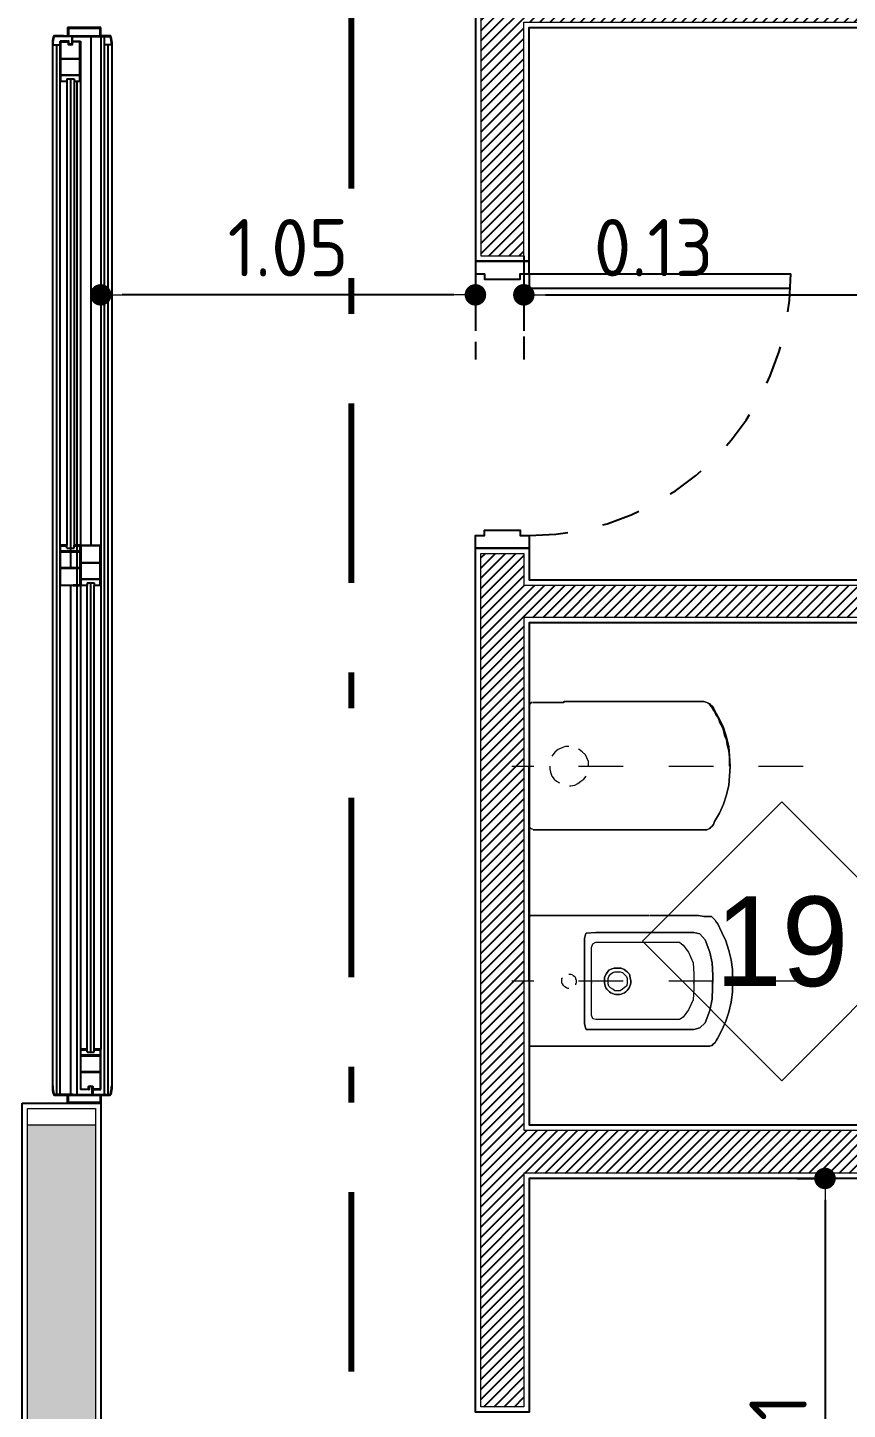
# Model space of a CAD drawing. Extents: x 233 to 569, y -241 to -74.
# Drawn here: x 408.727 to 411.014, y -184.656 to -180.802 of the extents above; entities that cross this region are included whole.
import ezdxf
from ezdxf.enums import TextEntityAlignment as Align

# ---------------------------------------------------------------- set-up
doc = ezdxf.new("R2010")
doc.units = 0
doc.header["$MEASUREMENT"] = 0
for name, pattern in [('ACAD_ISO02W100', [15, 12, -3]), ('DASHDOT', [1, 0.5, -0.25, 0, -0.25]), ('DOT2', [0.125, 0, -0.125])]:
    doc.linetypes.add(name, pattern=pattern)
doc.layers.get('0').update_dxf_attribs({"linetype": 'CONTINUOUS', "lineweight": 50})
doc.layers.get('DEFPOINTS').update_dxf_attribs({"linetype": 'CONTINUOUS'})
for name, color, linetype in [('2D PA ABERTURAS CORTE', 1, 'CONTINUOUS'), ('2D PA ABERTURAS VISTA', 1, 'CONTINUOUS'), ('2D PA ARTEFACTOS SANITARIOS', 8, 'CONTINUOUS'), ('2D PA MUROS', 7, 'CONTINUOUS'), ('2D PB MUROS MAMP. HATCH', 10, 'CONTINUOUS'), ('2D PLATEA ESTRUCTURA COLUMNAS HATCH', 92, 'CONTINUOUS')]:
    doc.layers.add(name, color=color, linetype=linetype)
for name, color, linetype, lineweight in [('2D PA ESTRUCTURA COLUMNAS BORDES', 95, 'CONTINUOUS', 9), ('2D PA ESTRUCTURA COLUMNAS HATCH', 210, 'CONTINUOUS', 9), ('COTAS', 1, 'CONTINUOUS', 9), ('GRAFISMOS', 8, 'CONTINUOUS', 13), ('MARCOS', 4, 'CONTINUOUS', 80), ('TEXTOGREEN', 3, 'CONTINUOUS', 40)]:
    doc.layers.add(name, color=color, linetype=linetype, lineweight=lineweight)
doc.styles.add('ARIAL', font='')
doc.styles.add('SWISSLTCNBT', font='bahnschrift.ttf')
doc.styles.get('ARIAL').set_extended_font_data('DIN')
doc.dimstyles.new('PLANTA', dxfattribs={"dimscale": 0, "dimtxt": 0.16, "dimasz": 0.06, "dimexe": 0.18, "dimexo": 0, "dimgap": 0.05, "dimtad": 1, "dimzin": 0, "dimdsep": 46, "dimtxsty": 'ARIAL', "dimblk1": 'DOT', "dimblk2": 'DOT', "dimsah": 1, "dimcen": 0.09, "dimclrd": 1, "dimclre": 1, "dimclrt": 3, "dimadec": 0, "dimazin": 0, "dimtfac": 1, "dimtofl": 0, "dimtmove": 0, "dimatfit": 3, "dimldrblk": 'DOT', "dimfxl": 0.18, "dimtolj": 1, "dimtzin": 0, "dimarcsym": 0})
pattern_1 = [(45, (-33.139532, 77.621926), (-0.0141421356, 0.0141421356), [])]

# ---------------------------------------------------------------- blocks, each defined once
blk = doc.blocks.new('_DOT')
at = {"color": 0, "linetype": 'ByBlock'}
blk.add_line((-0.5, 0), (-1, 0), dxfattribs=at)
at = {"color": 0, "linetype": 'ByBlock', "const_width": 0.5}
blk.add_lwpolyline([(-0.25, 0, 1), (0.25, 0, 1)], format="xyb", close=True, dxfattribs=at)
blk = doc.blocks.new('*D255')
at = {"layer": 'COTAS', "color": 1, "linetype": 'DOT2', "lineweight": -2, "transparency": 16777216}
for p, q in [((410.111, -181.4387), (410.111, -181.7273)), ((412.8856, -181.4387), (412.8856, -181.7273))]:
    blk.add_line(p, q, dxfattribs=at)
at = {"layer": 'COTAS', "color": 1, "lineweight": -2, "transparency": 16777216}
blk.add_line((410.171, -181.5473), (412.8256, -181.5473), dxfattribs=at)
at = {"layer": 'DEFPOINTS', "color": 0, "transparency": 16777216}
for p in [(410.111, -181.4387), (412.8856, -181.4387), (412.8856, -181.5473)]:
    blk.add_point(p, dxfattribs=at)
at = {"layer": 'COTAS', "color": 1, "lineweight": -2, "transparency": 16777216, "xscale": 0.06, "yscale": 0.06, "zscale": 0.06, "rotation": 180}
blk.add_blockref('_DOT', (410.111, -181.5473), dxfattribs=at)
at = {"layer": 'COTAS', "color": 1, "lineweight": -2, "transparency": 16777216, "xscale": 0.06, "yscale": 0.06, "zscale": 0.06}
blk.add_blockref('_DOT', (412.8856, -181.5473), dxfattribs=at)
at = {"layer": 'COTAS', "color": 3, "transparency": 16777216, "insert": (411.4983, -181.4167), "char_height": 0.16, "attachment_point": 5, "style": 'ARIAL'}
blk.add_mtext('\\A1;2.77', dxfattribs=at)
blk = doc.blocks.new('*D280')
at = {"layer": 'COTAS', "color": 1, "linetype": 'DOT2', "lineweight": -2, "transparency": 16777216}
for p, q in [((408.9306, -181.4537), (408.9306, -181.7274)), ((409.976, -181.4537), (409.976, -181.7274))]:
    blk.add_line(p, q, dxfattribs=at)
at = {"layer": 'COTAS', "color": 1, "lineweight": -2, "transparency": 16777216}
blk.add_line((409.916, -181.5474), (408.9906, -181.5474), dxfattribs=at)
at = {"layer": 'DEFPOINTS', "color": 0, "transparency": 16777216}
for p in [(408.9306, -181.4537), (409.976, -181.4537), (408.9306, -181.5474)]:
    blk.add_point(p, dxfattribs=at)
at = {"layer": 'COTAS', "color": 1, "lineweight": -2, "transparency": 16777216, "xscale": 0.06, "yscale": 0.06, "zscale": 0.06}
for p, rotation in [((408.9306, -181.5474), 180.0000870913352), ((409.976, -181.5474), 8.709133518358668e-05)]:
    blk.add_blockref('_DOT', p, dxfattribs=dict(at, rotation=rotation))
at = {"layer": 'COTAS', "color": 3, "transparency": 16777216, "insert": (409.4533, -181.4159), "char_height": 0.16, "attachment_point": 5, "rotation": 0.0001, "style": 'ARIAL'}
blk.add_mtext('\\A1;1.05', dxfattribs=at)
blk = doc.blocks.new('*D281')
at = {"layer": 'COTAS', "color": 1, "lineweight": -2, "transparency": 16777216}
for p, q in [((409.916, -181.5474), (409.856, -181.5474)), ((410.171, -181.5474), (410.7148, -181.5473))]:
    blk.add_line(p, q, dxfattribs=at)
at = {"layer": 'COTAS', "color": 1, "linetype": 'DOT2', "lineweight": -2, "transparency": 16777216}
for p, q in [((409.976, -181.5474), (409.976, -181.7274)), ((410.111, -181.5474), (410.111, -181.7273))]:
    blk.add_line(p, q, dxfattribs=at)
at = {"layer": 'DEFPOINTS', "color": 0, "transparency": 16777216}
for p in [(409.976, -181.5474), (410.111, -181.5474), (410.111, -181.5474)]:
    blk.add_point(p, dxfattribs=at)
at = {"layer": 'COTAS', "color": 1, "lineweight": -2, "transparency": 16777216, "xscale": 0.06, "yscale": 0.06, "zscale": 0.06}
for p, rotation in [((409.976, -181.5474), 0.0006795896242550725), ((410.111, -181.5474), 180.0006795896242)]:
    blk.add_blockref('_DOT', p, dxfattribs=dict(at, rotation=rotation))
at = {"layer": 'COTAS', "color": 3, "transparency": 16777216, "insert": (410.4729, -181.4158), "char_height": 0.16, "attachment_point": 5, "rotation": 0.0007, "style": 'ARIAL'}
blk.add_mtext('\\A1;0.13', dxfattribs=at)
blk = doc.blocks.new('*D425')
at = {"layer": 'COTAS', "color": 1, "linetype": 'DOT2', "lineweight": -2, "transparency": 16777216}
for p, q in [((410.8726, -184.012), (411.1312, -184.012)), ((410.8726, -185.522), (411.1312, -185.522))]:
    blk.add_line(p, q, dxfattribs=at)
at = {"layer": 'COTAS', "color": 1, "lineweight": -2, "transparency": 16777216}
blk.add_line((410.9512, -184.072), (410.9512, -185.462), dxfattribs=at)
at = {"layer": 'DEFPOINTS', "color": 0, "transparency": 16777216}
for p in [(410.8726, -184.012), (410.8726, -185.522), (410.9512, -185.522)]:
    blk.add_point(p, dxfattribs=at)
at = {"layer": 'COTAS', "color": 1, "lineweight": -2, "transparency": 16777216, "xscale": 0.06, "yscale": 0.06, "zscale": 0.06}
for p, rotation in [((410.9512, -184.012), 89.99986556923757), ((410.9512, -185.522), 269.9998655692376)]:
    blk.add_blockref('_DOT', p, dxfattribs=dict(at, rotation=rotation))
at = {"layer": 'COTAS', "color": 3, "transparency": 16777216, "insert": (410.8204, -184.767), "char_height": 0.16, "attachment_point": 5, "rotation": 89.9999, "style": 'ARIAL'}
blk.add_mtext('\\A1;1.51', dxfattribs=at)

msp = doc.modelspace()

# ---------------------------------------------------------------- hatches: boundary and pattern name
at = {"layer": '2D PA ESTRUCTURA COLUMNAS HATCH'}
h = msp.add_hatch(color=256, dxfattribs=at)
h.dxf.hatch_style = 1
h.paths.add_polyline_path([(408.9157, -183.8621), (408.7267, -183.8621), (408.7267, -185.4374), (408.9157, -185.4374)])
at = {"layer": '2D PB MUROS MAMP. HATCH'}
h = msp.add_hatch(dxfattribs=at)
h.set_pattern_fill('_USER', color=256, scale=0.02, angle=45, pattern_type=0)
h.set_pattern_definition(pattern_1)
h.paths.add_polyline_path([(412.3674, -180.7871), (412.3674, -180.6671), (409.991, -180.6671), (409.991, -181.4387), (410.111, -181.4387), (410.111, -180.7871)])
h = msp.add_hatch(dxfattribs=at)
h.set_pattern_fill('_USER', color=256, scale=0.02, angle=45, pattern_type=0)
h.set_pattern_definition(pattern_1)
h.paths.add_polyline_path([(409.991, -184.6486), (410.111, -184.6486), (410.111, -183.997), (412.3675, -183.997), (412.3675, -183.8771), (410.111, -183.8771), (410.111, -182.4471), (411.0808, -182.4471), (411.0808, -182.3571), (410.111, -182.3571), (410.111, -182.2687), (409.991, -182.2687)])
at = {"layer": '2D PLATEA ESTRUCTURA COLUMNAS HATCH'}
h = msp.add_hatch(dxfattribs=at)
h.set_pattern_fill('NET', color=256, scale=0.002, angle=90)
h.set_pattern_definition([(90, (-33.139532, 77.62192647), (-0.00025, 7e-20), []), (180, (-33.139532, 77.62192647), (-9e-20, -0.00025), [])])
h.paths.add_polyline_path([(408.7267, -185.4374), (408.9157, -185.4374), (408.9157, -183.8621), (408.7267, -183.8621)])

# ---------------------------------------------------------------- linework, layer by layer
msp.add_line((408.9307, -180.802), (408.9307, -180.802))
msp.add_line((408.9307, -180.802), (408.9307, -180.802))
msp.add_line((408.9307, -180.802), (408.9307, -180.802))
at = {"layer": '2D PA ABERTURAS CORTE', "color": 1}
for p, q in [((408.849, -180.8266), (408.8012, -180.8266)), ((408.849, -180.8266), (408.8012, -180.8266)), ((408.8017, -180.8246), (408.8372, -180.8246)), ((408.8265, -180.8246), (408.8017, -180.8246)), ((408.8265, -180.8246), (408.8017, -180.8246)), ((408.8017, -180.8246), (408.8372, -180.8246)), ((408.8383, -180.802), (408.8383, -180.8235)), ((408.9307, -180.802), (408.8383, -180.802)), ((408.9307, -180.802), (408.8383, -180.802)), ((408.8383, -180.802), (408.8383, -180.8235)), ((408.8383, -180.823), (408.8383, -180.8235)), ((408.8383, -180.823), (408.8383, -180.8235)), ((408.8403, -180.8041), (408.8403, -180.8241)), ((408.9287, -180.8041), (408.8403, -180.8041)), ((408.9287, -180.8041), (408.8403, -180.8041)), ((408.8403, -180.8041), (408.8403, -180.8241)), ((408.8408, -180.8246), (408.9281, -180.8246)), ((408.8408, -180.8246), (408.9281, -180.8246)), ((408.85, -180.8276), (408.85, -180.8479)), ((408.85, -180.8276), (408.85, -180.8479)), ((408.8519, -180.8483), (408.8519, -180.8276)), ((408.8519, -180.8483), (408.8519, -180.8276)), ((408.8529, -180.8266), (408.9158, -180.8266)), ((408.8529, -180.8266), (408.957, -180.8266)), ((408.8529, -180.8266), (408.957, -180.8266)), ((408.8529, -180.8266), (408.9158, -180.8266)), ((408.9187, -180.8266), (408.957, -180.8266)), ((408.9187, -180.8266), (408.957, -180.8266)), ((408.9227, -180.8246), (408.9281, -180.8246)), ((408.9227, -180.8246), (408.9281, -180.8246)), ((408.9287, -180.8241), (408.9287, -180.8041)), ((408.9287, -180.8241), (408.9287, -180.8041)), ((408.9307, -180.8235), (408.9307, -180.802)), ((408.9307, -180.8235), (408.9307, -180.802)), ((408.9307, -180.823), (408.9307, -180.8235)), ((408.9307, -180.823), (408.9307, -180.8235)), ((408.9565, -180.8246), (408.9317, -180.8246)), ((408.9317, -180.8246), (408.9565, -180.8246)), ((408.9317, -180.8246), (408.9489, -180.8246)), ((408.9317, -180.8246), (408.9489, -180.8246)), ((408.9317, -180.8246), (408.9565, -180.8246)), ((408.9565, -180.8246), (408.9317, -180.8246)), ((408.84, -180.8404), (408.84, -180.8483)), ((408.84, -180.8404), (408.84, -180.8483)), ((408.841, -180.8399), (408.8405, -180.8399)), ((408.841, -180.8399), (408.8405, -180.8399)), ((408.8408, -180.8493), (408.8459, -180.8502)), ((408.8408, -180.8493), (408.8459, -180.8502)), ((408.8415, -180.8478), (408.8415, -180.8404)), ((408.8415, -180.8478), (408.8415, -180.8404)), ((408.8459, -180.8486), (408.8415, -180.8478)), ((408.8459, -180.8486), (408.8415, -180.8478)), ((408.85, -180.8479), (408.8459, -180.8486)), ((408.85, -180.8479), (408.8459, -180.8486)), ((408.8459, -180.8502), (408.851, -180.8493)), ((408.8459, -180.8502), (408.851, -180.8493)), ((408.8966, -183.7636), (408.8966, -183.7558)), ((408.8966, -183.7636), (408.8966, -183.7558)), ((408.8974, -183.7548), (408.9025, -183.7539)), ((408.8974, -183.7548), (408.9025, -183.7539)), ((408.9025, -183.7555), (408.8981, -183.7562)), ((408.9025, -183.7555), (408.8981, -183.7562)), ((408.8981, -183.7562), (408.8981, -183.7636)), ((408.8981, -183.7562), (408.8981, -183.7636)), ((408.9025, -183.7539), (408.9076, -183.7548)), ((408.9025, -183.7539), (408.9076, -183.7548)), ((408.9066, -183.7562), (408.9025, -183.7555)), ((408.9066, -183.7562), (408.9025, -183.7555)), ((408.9066, -183.7764), (408.9066, -183.7562)), ((408.9066, -183.7764), (408.9066, -183.7562)), ((408.9085, -183.7558), (408.9085, -183.7775)), ((408.9085, -183.7558), (408.9085, -183.7775)), ((408.8529, -183.7775), (408.8012, -183.7775)), ((408.8529, -183.7775), (408.8012, -183.7775)), ((408.8265, -183.7795), (408.8017, -183.7795)), ((408.8017, -183.7795), (408.8372, -183.7795)), ((408.8017, -183.7795), (408.8372, -183.7795)), ((408.8265, -183.7795), (408.8017, -183.7795)), ((408.8383, -183.781), (408.8383, -183.7805)), ((408.8383, -183.802), (408.8383, -183.7805)), ((408.8383, -183.802), (408.8383, -183.7805)), ((408.8383, -183.781), (408.8383, -183.7805)), ((408.8403, -183.8), (408.8403, -183.78)), ((408.8403, -183.8), (408.8403, -183.78)), ((408.9287, -183.8), (408.8403, -183.8)), ((408.9287, -183.8), (408.8403, -183.8)), ((408.8408, -183.7795), (408.9281, -183.7795)), ((408.8408, -183.7795), (408.9281, -183.7795)), ((408.8529, -183.7775), (408.9158, -183.7775)), ((408.8529, -183.7775), (408.9158, -183.7775)), ((408.8529, -183.7775), (408.9158, -183.7775)), ((408.8529, -183.7775), (408.9158, -183.7775)), ((408.8976, -183.7641), (408.8971, -183.7641)), ((408.8976, -183.7641), (408.8971, -183.7641)), ((408.9187, -183.7775), (408.957, -183.7775)), ((408.9187, -183.7775), (408.957, -183.7775)), ((408.9227, -183.7795), (408.9281, -183.7795)), ((408.9227, -183.7795), (408.9281, -183.7795)), ((408.9287, -183.78), (408.9287, -183.8)), ((408.9287, -183.78), (408.9287, -183.8)), ((408.9307, -183.781), (408.9307, -183.7805)), ((408.9307, -183.7805), (408.9307, -183.802)), ((408.9307, -183.7805), (408.9307, -183.802)), ((408.9307, -183.781), (408.9307, -183.7805)), ((408.9565, -183.7795), (408.9317, -183.7795)), ((408.9317, -183.7795), (408.9565, -183.7795)), ((408.9317, -183.7795), (408.9489, -183.7795)), ((408.9317, -183.7795), (408.9489, -183.7795)), ((408.9317, -183.7795), (408.9565, -183.7795)), ((408.9565, -183.7795), (408.9317, -183.7795)), ((408.9307, -183.802), (408.8383, -183.802)), ((408.9307, -183.802), (408.8383, -183.802))]:
    msp.add_line(p, q, dxfattribs=at)
at = {"layer": '2D PA ABERTURAS CORTE', "color": 251}
for p, q in [((408.7968, -180.8502), (408.8173, -180.8502)), ((408.7968, -180.8502), (408.8173, -180.8502)), ((408.9614, -180.8502), (408.9409, -180.8502)), ((408.9614, -180.8502), (408.9409, -180.8502)), ((408.846, -182.1584), (408.846, -182.3099)), ((408.846, -182.1584), (408.846, -182.3099))]:
    msp.add_line(p, q, dxfattribs=at)
at = {"layer": '2D PA ABERTURAS CORTE'}
for p, q in [((408.8173, -180.9526), (408.8173, -180.8399)), ((408.8376, -180.8399), (408.8173, -180.8399)), ((408.8376, -180.8399), (408.8173, -180.8399)), ((408.8173, -180.9526), (408.8173, -180.8399)), ((408.8188, -180.8415), (408.8376, -180.8415)), ((408.8188, -180.8415), (408.8188, -180.8873)), ((408.8188, -180.8415), (408.8188, -180.8873)), ((408.8188, -180.8415), (408.8376, -180.8415)), ((408.8376, -180.8399), (408.8376, -180.8415)), ((408.8376, -180.8399), (408.8376, -180.8415)), ((408.8537, -180.8399), (408.8537, -180.8415)), ((408.8537, -180.8399), (408.8741, -180.8399)), ((408.8537, -180.8399), (408.8741, -180.8399)), ((408.8537, -180.8399), (408.8537, -180.8415)), ((408.8726, -180.8415), (408.8537, -180.8415)), ((408.8726, -180.8415), (408.8537, -180.8415)), ((408.8726, -180.8873), (408.8726, -180.8415)), ((408.8726, -180.8873), (408.8726, -180.8415)), ((408.8741, -180.8399), (408.8741, -180.9526)), ((408.8741, -180.8399), (408.8741, -180.9526)), ((408.8188, -180.8909), (408.8188, -180.9331)), ((408.8188, -180.8909), (408.8188, -180.9331)), ((408.8198, -180.8884), (408.8715, -180.8884)), ((408.8198, -180.8884), (408.8715, -180.8884)), ((408.8715, -180.8899), (408.8198, -180.8899)), ((408.8715, -180.8899), (408.8198, -180.8899)), ((408.8726, -180.9331), (408.8726, -180.8909)), ((408.8726, -180.9331), (408.8726, -180.8909)), ((408.8188, -180.9367), (408.8188, -180.95)), ((408.8188, -180.9367), (408.8188, -180.95)), ((408.8198, -180.9341), (408.8715, -180.9341)), ((408.8198, -180.9341), (408.8715, -180.9341)), ((408.8715, -180.9357), (408.8198, -180.9357)), ((408.8715, -180.9357), (408.8198, -180.9357)), ((408.8358, -180.9447), (408.8358, -180.9526)), ((408.8358, -180.9447), (408.8561, -180.9447)), ((408.8358, -180.9447), (408.8561, -180.9447)), ((408.8358, -180.9447), (408.8358, -180.9526)), ((408.846, -180.9447), (408.846, -182.2536)), ((408.846, -180.9447), (408.846, -182.2536)), ((408.8561, -180.9447), (408.8561, -180.9526)), ((408.8561, -180.9447), (408.8561, -180.9526)), ((408.8726, -180.95), (408.8726, -180.9367)), ((408.8726, -180.95), (408.8726, -180.9367)), ((408.8358, -180.9526), (408.8173, -180.9526)), ((408.8358, -180.9526), (408.8173, -180.9526)), ((408.8198, -180.951), (408.8358, -180.951)), ((408.8198, -180.951), (408.8358, -180.951)), ((408.8358, -180.9526), (408.8358, -182.2457)), ((408.8358, -180.9526), (408.8358, -182.2457)), ((408.8561, -180.951), (408.8715, -180.951)), ((408.8561, -180.951), (408.8715, -180.951)), ((408.8741, -180.9526), (408.8561, -180.9526)), ((408.8561, -180.9526), (408.8561, -182.2457)), ((408.8561, -180.9526), (408.8561, -182.2457)), ((408.8741, -180.9526), (408.8561, -180.9526)), ((410.126, -181.4887), (410.856, -181.4887)), ((410.126, -181.5287), (410.8549, -181.5287)), ((408.8358, -182.2457), (408.8173, -182.2457)), ((408.8173, -182.2457), (408.8173, -182.3584)), ((408.8173, -182.2457), (408.8173, -182.3584)), ((408.8358, -182.2457), (408.8173, -182.2457)), ((408.8188, -182.2616), (408.8188, -182.2483)), ((408.8188, -182.2616), (408.8188, -182.2483)), ((408.8198, -182.2472), (408.8358, -182.2472)), ((408.8198, -182.2472), (408.8358, -182.2472)), ((408.8358, -182.2536), (408.8358, -182.2457)), ((408.8358, -182.2536), (408.8358, -182.2457)), ((408.8358, -182.2536), (408.8561, -182.2536)), ((408.8358, -182.2536), (408.8561, -182.2536)), ((408.8741, -182.2457), (408.8561, -182.2457)), ((408.8561, -182.2536), (408.8561, -182.2457)), ((408.8561, -182.2536), (408.8561, -182.2457)), ((408.8741, -182.2457), (408.8561, -182.2457)), ((408.8561, -182.2472), (408.8715, -182.2472)), ((408.8561, -182.2472), (408.8715, -182.2472)), ((408.8726, -182.2483), (408.8726, -182.2616)), ((408.8726, -182.2483), (408.8726, -182.2616)), ((408.8739, -182.2457), (408.9307, -182.2457)), ((408.8739, -182.3584), (408.8739, -182.2457)), ((408.8739, -182.3584), (408.8739, -182.2457)), ((408.8739, -182.2457), (408.9307, -182.2457)), ((408.8741, -182.3584), (408.8741, -182.2457)), ((408.8741, -182.3584), (408.8741, -182.2457)), ((408.8754, -182.2472), (408.8754, -182.2931)), ((408.9292, -182.2472), (408.8754, -182.2472)), ((408.9292, -182.2472), (408.8754, -182.2472)), ((408.8754, -182.2472), (408.8754, -182.2931)), ((408.8924, -182.2472), (408.8924, -182.2457)), ((408.8924, -182.2472), (408.8924, -182.2457)), ((408.9026, -182.2472), (408.9026, -182.2457)), ((408.9026, -182.2472), (408.9026, -182.2457)), ((408.9127, -182.2472), (408.9127, -182.2457)), ((408.9127, -182.2472), (408.9127, -182.2457)), ((408.9292, -182.2931), (408.9292, -182.2472)), ((408.9292, -182.2931), (408.9292, -182.2472)), ((408.9307, -182.2457), (408.9307, -182.3584)), ((408.9307, -182.2457), (408.9307, -182.3584)), ((409.9761, -182.2537), (410.126, -182.2537)), ((408.8188, -182.3074), (408.8188, -182.2652)), ((408.8188, -182.3074), (408.8188, -182.2652)), ((408.8715, -182.2626), (408.8198, -182.2626)), ((408.8715, -182.2626), (408.8198, -182.2626)), ((408.8198, -182.2641), (408.8715, -182.2641)), ((408.8198, -182.2641), (408.8715, -182.2641)), ((408.8726, -182.2652), (408.8726, -182.3074)), ((408.8726, -182.2652), (408.8726, -182.3074)), ((408.8754, -182.2967), (408.8754, -182.3389)), ((408.8754, -182.2967), (408.8754, -182.3389)), ((408.8764, -182.2942), (408.9281, -182.2942)), ((408.8764, -182.2942), (408.9281, -182.2942)), ((408.9281, -182.2957), (408.8764, -182.2957)), ((408.9281, -182.2957), (408.8764, -182.2957)), ((408.9292, -182.3389), (408.9292, -182.2967)), ((408.9292, -182.3389), (408.9292, -182.2967)), ((408.8188, -182.3568), (408.8188, -182.3109)), ((408.8188, -182.3568), (408.8188, -182.3109)), ((408.8715, -182.3084), (408.8198, -182.3084)), ((408.8715, -182.3084), (408.8198, -182.3084)), ((408.8198, -182.3099), (408.8715, -182.3099)), ((408.8198, -182.3099), (408.8715, -182.3099)), ((408.8726, -182.3109), (408.8726, -182.3568)), ((408.8726, -182.3109), (408.8726, -182.3568)), ((408.8537, -182.3584), (408.8173, -182.3584)), ((408.8537, -182.3584), (408.8173, -182.3584)), ((408.8188, -182.3568), (408.8537, -182.3568)), ((408.8188, -182.3568), (408.8537, -182.3568)), ((408.8726, -182.3568), (408.8537, -182.3568)), ((408.8726, -182.3568), (408.8537, -182.3568)), ((408.8537, -182.3584), (408.8741, -182.3584)), ((408.8537, -182.3584), (408.8741, -182.3584)), ((408.8924, -182.3584), (408.8739, -182.3584)), ((408.8924, -182.3584), (408.8739, -182.3584)), ((408.8754, -182.3425), (408.8754, -182.3558)), ((408.8754, -182.3425), (408.8754, -182.3558)), ((408.8764, -182.3399), (408.9281, -182.3399)), ((408.8764, -182.3399), (408.9281, -182.3399)), ((408.9281, -182.3415), (408.8764, -182.3415)), ((408.9281, -182.3415), (408.8764, -182.3415)), ((408.8764, -182.3568), (408.8924, -182.3568)), ((408.8764, -182.3568), (408.8924, -182.3568)), ((408.8924, -182.3505), (408.9127, -182.3505)), ((408.8924, -182.3505), (408.8924, -182.3584)), ((408.8924, -182.3505), (408.8924, -182.3584)), ((408.8924, -182.3505), (408.9127, -182.3505)), ((408.8924, -183.6515), (408.8924, -182.3584)), ((408.8924, -183.6515), (408.8924, -182.3584)), ((408.9026, -183.6594), (408.9026, -182.3505)), ((408.9026, -183.6594), (408.9026, -182.3505)), ((408.9127, -182.3505), (408.9127, -182.3584)), ((408.9127, -182.3505), (408.9127, -182.3584)), ((408.9127, -182.3568), (408.9281, -182.3568)), ((408.9127, -182.3568), (408.9281, -182.3568)), ((408.9307, -182.3584), (408.9127, -182.3584)), ((408.9127, -183.6515), (408.9127, -182.3584)), ((408.9127, -183.6515), (408.9127, -182.3584)), ((408.9307, -182.3584), (408.9127, -182.3584)), ((408.9292, -182.3558), (408.9292, -182.3425)), ((408.9292, -182.3558), (408.9292, -182.3425)), ((408.8739, -183.6515), (408.8739, -183.7641)), ((408.8924, -183.6515), (408.8739, -183.6515)), ((408.8924, -183.6515), (408.8739, -183.6515)), ((408.8739, -183.6515), (408.8739, -183.7641)), ((408.8754, -183.6674), (408.8754, -183.6541)), ((408.8754, -183.6674), (408.8754, -183.6541)), ((408.8754, -183.7131), (408.8754, -183.6709)), ((408.8754, -183.7131), (408.8754, -183.6709)), ((408.8764, -183.653), (408.8924, -183.653)), ((408.8764, -183.653), (408.8924, -183.653)), ((408.9281, -183.6684), (408.8764, -183.6684)), ((408.9281, -183.6684), (408.8764, -183.6684)), ((408.8764, -183.6699), (408.9281, -183.6699)), ((408.8764, -183.6699), (408.9281, -183.6699)), ((408.8924, -183.6594), (408.8924, -183.6515)), ((408.8924, -183.6594), (408.8924, -183.6515)), ((408.8924, -183.6594), (408.9127, -183.6594)), ((408.8924, -183.6594), (408.9127, -183.6594)), ((408.9127, -183.6594), (408.9127, -183.6515)), ((408.9307, -183.6515), (408.9127, -183.6515)), ((408.9307, -183.6515), (408.9127, -183.6515)), ((408.9127, -183.6594), (408.9127, -183.6515)), ((408.9127, -183.653), (408.9281, -183.653)), ((408.9127, -183.653), (408.9281, -183.653)), ((408.9292, -183.6541), (408.9292, -183.6674)), ((408.9292, -183.6541), (408.9292, -183.6674)), ((408.9292, -183.6709), (408.9292, -183.7131)), ((408.9292, -183.6709), (408.9292, -183.7131)), ((408.9307, -183.7641), (408.9307, -183.6515)), ((408.9307, -183.7641), (408.9307, -183.6515)), ((408.8754, -183.7626), (408.8754, -183.7167)), ((408.8754, -183.7626), (408.8754, -183.7167)), ((408.9281, -183.7142), (408.8764, -183.7142)), ((408.9281, -183.7142), (408.8764, -183.7142)), ((408.8764, -183.7157), (408.9281, -183.7157)), ((408.8764, -183.7157), (408.9281, -183.7157)), ((408.9292, -183.7167), (408.9292, -183.7626)), ((408.9292, -183.7167), (408.9292, -183.7626)), ((408.8754, -183.7626), (408.8942, -183.7626)), ((408.8754, -183.7626), (408.8942, -183.7626)), ((408.8942, -183.7641), (408.8942, -183.7626)), ((408.8942, -183.7641), (408.8942, -183.7626)), ((408.9103, -183.7641), (408.9103, -183.7626)), ((408.9292, -183.7626), (408.9103, -183.7626)), ((408.9292, -183.7626), (408.9103, -183.7626)), ((408.9103, -183.7641), (408.9103, -183.7626)), ((408.8942, -183.7641), (408.8739, -183.7641)), ((408.8942, -183.7641), (408.8739, -183.7641)), ((408.9103, -183.7641), (408.9307, -183.7641)), ((408.9103, -183.7641), (408.9307, -183.7641))]:
    msp.add_line(p, q, dxfattribs=at)
for points in [[(410.126, -181.4537), (409.976, -181.4537), (409.976, -181.4887), (410.001, -181.4887), (410.001, -181.5037), (410.101, -181.5037), (410.101, -181.4887), (410.126, -181.4887)], [(410.126, -182.2537), (409.976, -182.2537), (409.976, -182.2187), (410.001, -182.2187), (410.001, -182.2037), (410.101, -182.2037), (410.101, -182.2187), (410.126, -182.2187)]]:
    msp.add_lwpolyline(points, close=True, dxfattribs=at)
msp.add_lwpolyline([(410.126, -181.4887), (410.126, -181.5287)], dxfattribs=at)
msp.add_lwpolyline([(410.126, -181.4887), (410.126, -181.5287)], dxfattribs=at)
at = {"layer": '2D PA ABERTURAS CORTE', "color": 1}
for centre, radius, start, end in [((408.8726, -180.8481), 0.0768, 163.8724, 180.7743), ((408.8726, -180.8481), 0.0768, 163.8724, 180.7743), ((408.8726, -180.8481), 0.0753, 163.9866, 180.1015), ((408.8726, -180.8481), 0.0753, 163.9866, 180.1015), ((408.8017, -180.8276), 0.00307, 90, 163.8724), ((408.8017, -180.8276), 0.00307, 90, 163.8724), ((408.8012, -180.8276), 0.00102, 90, 163.9866), ((408.8012, -180.8276), 0.00102, 90, 163.9866), ((408.8372, -180.8235), 0.00102, 270, 0), ((408.8372, -180.8235), 0.00102, 270, 0), ((408.8408, -180.8241), 0.000512, 180, 270), ((408.8408, -180.8241), 0.000512, 180, 270), ((408.849, -180.8276), 0.00102, 0, 90), ((408.849, -180.8276), 0.00102, 0, 90), ((408.8529, -180.8276), 0.00102, 90, 180), ((408.8529, -180.8276), 0.00102, 90, 180), ((408.9281, -180.8241), 0.000512, 270, 0), ((408.9281, -180.8241), 0.000512, 270, 0), ((408.9317, -180.8235), 0.00102, 180, 270), ((408.9317, -180.8235), 0.00102, 180, 270), ((408.9565, -180.8276), 0.00307, 16.1276, 90), ((408.9565, -180.8276), 0.00307, 16.1276, 90), ((408.957, -180.8276), 0.00102, 16.0134, 90), ((408.957, -180.8276), 0.00102, 16.0134, 90), ((408.8856, -180.8481), 0.0753, 359.8985, 16.0134), ((408.8856, -180.8481), 0.0753, 359.8985, 16.0134), ((408.8856, -180.8481), 0.0768, 359.2257, 16.1276), ((408.8856, -180.8481), 0.0768, 359.2257, 16.1276), ((408.7968, -180.8491), 0.00102, 180.7743, 60.4385), ((408.7968, -180.8491), 0.00102, 180.7743, 60.4385), ((408.8405, -180.8404), 0.000512, 90, 180), ((408.8405, -180.8404), 0.000512, 90, 180), ((408.841, -180.8483), 0.00102, 180, 260), ((408.841, -180.8483), 0.00102, 180, 260), ((408.841, -180.8404), 0.000512, 0, 90), ((408.841, -180.8404), 0.000512, 0, 90), ((408.8509, -180.8483), 0.00102, 280, 0), ((408.8509, -180.8483), 0.00102, 280, 0), ((408.9614, -180.8491), 0.00102, 119.5615, 359.2257), ((408.9614, -180.8491), 0.00102, 119.5615, 359.2257), ((408.7968, -183.7549), 0.00102, 299.5615, 179.2257), ((408.7968, -183.7549), 0.00102, 299.5615, 179.2257), ((408.8726, -183.756), 0.0768, 179.2257, 196.1276), ((408.8726, -183.756), 0.0768, 179.2257, 196.1276), ((408.8726, -183.756), 0.0753, 179.8985, 196.0134), ((408.8726, -183.756), 0.0753, 179.8985, 196.0134), ((408.8976, -183.7558), 0.00102, 100, 180), ((408.8976, -183.7558), 0.00102, 100, 180), ((408.9075, -183.7558), 0.00102, 0, 80), ((408.9075, -183.7558), 0.00102, 0, 80), ((408.8856, -183.756), 0.0753, 343.9866, 0.1015), ((408.8856, -183.756), 0.0753, 343.9866, 0.1015), ((408.8856, -183.756), 0.0768, 343.8724, 0.7743), ((408.8856, -183.756), 0.0768, 343.8724, 0.7743), ((408.9614, -183.7549), 0.00102, 0.7743, 240.4385), ((408.9614, -183.7549), 0.00102, 0.7743, 240.4385), ((408.8017, -183.7764), 0.00307, 196.1276, 270), ((408.8017, -183.7764), 0.00307, 196.1276, 270), ((408.8012, -183.7764), 0.00102, 196.0134, 270), ((408.8012, -183.7764), 0.00102, 196.0134, 270), ((408.8372, -183.7805), 0.00102, 0, 90), ((408.8372, -183.7805), 0.00102, 0, 90), ((408.8408, -183.78), 0.000512, 90, 180), ((408.8408, -183.78), 0.000512, 90, 180), ((408.8971, -183.7636), 0.000512, 180, 270), ((408.8971, -183.7636), 0.000512, 180, 270), ((408.8976, -183.7636), 0.000512, 270, 0), ((408.8976, -183.7636), 0.000512, 270, 0), ((408.9158, -183.7764), 0.00102, 270, 0), ((408.9158, -183.7764), 0.00102, 270, 0), ((408.9281, -183.78), 0.000512, 0, 90), ((408.9281, -183.78), 0.000512, 0, 90), ((408.9317, -183.7805), 0.00102, 90, 180), ((408.9317, -183.7805), 0.00102, 90, 180), ((408.9565, -183.7764), 0.00307, 270, 343.8724), ((408.9565, -183.7764), 0.00307, 270, 343.8724), ((408.957, -183.7764), 0.00102, 270, 343.9866), ((408.957, -183.7764), 0.00102, 270, 343.9866)]:
    msp.add_arc(centre, radius, start, end, dxfattribs=at)
at = {"layer": '2D PA ABERTURAS CORTE'}
for centre, start, end in [((408.8198, -180.8873), 180, 270), ((408.8198, -180.8873), 180, 270), ((408.8198, -180.8909), 90, 180), ((408.8198, -180.8909), 90, 180), ((408.8715, -180.8873), 270, 0), ((408.8715, -180.8873), 270, 0), ((408.8715, -180.8909), 0, 90), ((408.8715, -180.8909), 0, 90), ((408.8198, -180.9331), 180, 270), ((408.8198, -180.9331), 180, 270), ((408.8198, -180.9367), 90, 180), ((408.8198, -180.9367), 90, 180), ((408.8715, -180.9331), 270, 0), ((408.8715, -180.9331), 270, 0), ((408.8715, -180.9367), 0, 90), ((408.8715, -180.9367), 0, 90), ((408.8198, -180.95), 180, 270), ((408.8198, -180.95), 180, 270), ((408.8715, -180.95), 270, 0), ((408.8715, -180.95), 270, 0), ((408.8198, -182.2483), 90, 180), ((408.8198, -182.2483), 90, 180), ((408.8715, -182.2483), 0, 90), ((408.8715, -182.2483), 0, 90), ((408.8198, -182.2616), 180, 270), ((408.8198, -182.2616), 180, 270), ((408.8198, -182.2652), 90, 180), ((408.8198, -182.2652), 90, 180), ((408.8715, -182.2616), 270, 0), ((408.8715, -182.2616), 270, 0), ((408.8715, -182.2652), 0, 90), ((408.8715, -182.2652), 0, 90), ((408.8764, -182.2931), 180, 270), ((408.8764, -182.2931), 180, 270), ((408.8764, -182.2967), 90, 180), ((408.8764, -182.2967), 90, 180), ((408.9281, -182.2931), 270, 0), ((408.9281, -182.2931), 270, 0), ((408.9281, -182.2967), 0, 90), ((408.9281, -182.2967), 0, 90), ((408.8198, -182.3074), 180, 270), ((408.8198, -182.3074), 180, 270), ((408.8198, -182.3109), 90, 180), ((408.8198, -182.3109), 90, 180), ((408.8715, -182.3074), 270, 0), ((408.8715, -182.3074), 270, 0), ((408.8715, -182.3109), 0, 90), ((408.8715, -182.3109), 0, 90), ((408.8764, -182.3389), 180, 270), ((408.8764, -182.3389), 180, 270), ((408.8764, -182.3425), 90, 180), ((408.8764, -182.3425), 90, 180), ((408.8764, -182.3558), 180, 270), ((408.8764, -182.3558), 180, 270), ((408.9281, -182.3389), 270, 0), ((408.9281, -182.3389), 270, 0), ((408.9281, -182.3425), 0, 90), ((408.9281, -182.3425), 0, 90), ((408.9281, -182.3558), 270, 0), ((408.9281, -182.3558), 270, 0), ((408.8764, -183.6541), 90, 180), ((408.8764, -183.6541), 90, 180), ((408.8764, -183.6674), 180, 270), ((408.8764, -183.6674), 180, 270), ((408.8764, -183.6709), 90, 180), ((408.8764, -183.6709), 90, 180), ((408.9281, -183.6541), 0, 90), ((408.9281, -183.6541), 0, 90), ((408.9281, -183.6674), 270, 0), ((408.9281, -183.6674), 270, 0), ((408.9281, -183.6709), 0, 90), ((408.9281, -183.6709), 0, 90), ((408.8764, -183.7131), 180, 270), ((408.8764, -183.7131), 180, 270), ((408.8764, -183.7167), 90, 180), ((408.8764, -183.7167), 90, 180), ((408.9281, -183.7131), 270, 0), ((408.9281, -183.7131), 270, 0), ((408.9281, -183.7167), 0, 90), ((408.9281, -183.7167), 0, 90)]:
    msp.add_arc(centre, 0.00102, start, end, dxfattribs=at)
at = {"layer": '2D PA ABERTURAS CORTE', "linetype": 'ACAD_ISO02W100', "ltscale": 0.009}
msp.add_arc((410.126, -181.4887), 0.73, 270, 0, dxfattribs=at)
at = {"layer": '2D PA ABERTURAS VISTA', "color": 251}
for p, q in [((408.9026, -180.8266), (408.9026, -182.2457)), ((408.9026, -180.8266), (408.9026, -182.2457)), ((408.9307, -180.8266), (408.9307, -183.6515)), ((408.9307, -180.8266), (408.9307, -183.6515)), ((408.9405, -180.8266), (408.9405, -183.7775)), ((408.9405, -180.8266), (408.9405, -183.7775)), ((408.7964, -180.8501), (408.7964, -183.754)), ((408.7964, -180.8501), (408.7964, -183.754)), ((408.807, -180.8502), (408.807, -183.7775)), ((408.807, -180.8502), (408.807, -183.7775)), ((408.817, -180.8502), (408.817, -182.302)), ((408.817, -180.8502), (408.817, -182.302)), ((408.9508, -180.8502), (408.9508, -183.7775)), ((408.9508, -180.8502), (408.9508, -183.7775)), ((408.9619, -180.8501), (408.9619, -183.754)), ((408.9619, -180.8501), (408.9619, -183.754)), ((408.8639, -180.9526), (408.8639, -182.3568)), ((408.8639, -180.9526), (408.8639, -182.3568)), ((408.8739, -180.9526), (408.8739, -183.6515)), ((408.8739, -180.9526), (408.8739, -183.6515)), ((408.817, -182.302), (408.817, -183.7775)), ((408.846, -182.3584), (408.846, -183.7775)), ((408.8639, -182.3584), (408.8639, -183.7775))]:
    msp.add_line(p, q, dxfattribs=at)
at = {"layer": '2D PA ARTEFACTOS SANITARIOS'}
msp.add_line((410.126, -183.4621), (410.126, -182.862), dxfattribs=at)
at = {"layer": '2D PA ARTEFACTOS SANITARIOS', "lineweight": 20}
for points in [[(410.1366, -182.6842), (410.1917, -182.6842), (410.2213, -182.6842), (410.2234, -182.6821), (410.2255, -182.6821), (410.2996, -182.6821), (410.2255, -182.6821), (410.2234, -182.6821), (410.2213, -182.6842), (410.1917, -182.6842)], [(410.2996, -183.0398), (410.2255, -183.0398), (410.2234, -183.0398), (410.2213, -183.0398), (410.1917, -183.0398), (410.1366, -183.0398), (410.1917, -183.0398), (410.2213, -183.0398), (410.2234, -183.0398), (410.2255, -183.0398), (410.2996, -183.0398), (410.6129, -183.0398), (410.6214, -183.0398), (410.6256, -183.0377), (410.6298, -183.0356), (410.6319, -183.0335), (410.6362, -183.0292), (410.6404, -183.025), (410.6425, -183.0165), (410.6573, -182.9933), (410.6679, -182.9679), (410.6764, -182.9424), (410.6827, -182.9149), (410.6849, -182.8895), (410.687, -182.862), (410.6849, -182.8345), (410.6827, -182.807), (410.6764, -182.7816), (410.6679, -182.7541), (410.6573, -182.7308), (410.6425, -182.7054), (410.6404, -182.699), (410.6362, -182.6948), (410.6319, -182.6906), (410.6298, -182.6884), (410.6256, -182.6863), (410.6214, -182.6842), (410.6129, -182.6821), (410.2954, -182.6821), (410.6129, -182.6821), (410.6214, -182.6842), (410.6256, -182.6863), (410.6298, -182.6884), (410.6319, -182.6906), (410.6362, -182.6948), (410.6404, -182.699), (410.6425, -182.7054), (410.6573, -182.7308), (410.6679, -182.7541), (410.6764, -182.7816), (410.6827, -182.807), (410.6849, -182.8345), (410.687, -182.862), (410.6849, -182.8895), (410.6827, -182.9149), (410.6764, -182.9424), (410.6679, -182.9679), (410.6573, -182.9933), (410.6425, -183.0165), (410.6404, -183.025), (410.6362, -183.0292), (410.6319, -183.0335), (410.6298, -183.0356), (410.6256, -183.0377), (410.6214, -183.0398), (410.6129, -183.0398)], [(410.126, -183.0292), (410.126, -182.6948)], [(410.6849, -182.862), (410.6849, -182.8366), (410.6827, -182.8197), (410.6785, -182.8027), (410.6764, -182.7879), (410.6722, -182.7795), (410.67, -182.771), (410.6679, -182.7625), (410.6658, -182.7562), (410.6616, -182.7477), (410.6573, -182.7392), (410.6552, -182.7308), (410.651, -182.7244), (410.6468, -182.7181), (410.6425, -182.7096), (410.6383, -182.7033), (410.6341, -182.6969), (410.6277, -182.6884), (410.6256, -182.6863), (410.6277, -182.6884), (410.6341, -182.6969), (410.6383, -182.7033), (410.6425, -182.7096), (410.6468, -182.7181), (410.651, -182.7244), (410.6552, -182.7308), (410.6573, -182.7392), (410.6616, -182.7477), (410.6658, -182.7562), (410.6679, -182.7625), (410.67, -182.771), (410.6722, -182.7795), (410.6764, -182.7879), (410.6785, -182.8027), (410.6827, -182.8197), (410.6849, -182.8366)], [(410.1938, -183.279), (410.1303, -183.279), (410.1282, -183.279), (410.1282, -183.2811), (410.126, -183.2811), (410.126, -183.2832), (410.126, -183.641), (410.1282, -183.6431), (410.1303, -183.6431), (410.1938, -183.6431), (410.4605, -183.6431), (410.5981, -183.6431), (410.6129, -183.6431), (410.6256, -183.6431), (410.6298, -183.6431), (410.6341, -183.641), (410.6362, -183.641), (410.6383, -183.6388), (410.6446, -183.6325), (410.6489, -183.6261), (410.651, -183.6219), (410.6637, -183.5986), (410.6743, -183.5732), (410.6827, -183.5478), (410.6891, -183.5203), (410.6933, -183.4928), (410.6933, -183.4674), (410.6933, -183.4653), (410.6933, -183.4293), (410.6891, -183.4018), (410.6827, -183.3764), (410.6743, -183.3489), (410.6637, -183.3256), (410.651, -183.3002), (410.6489, -183.2981), (410.6446, -183.2917), (410.6383, -183.2854), (410.6362, -183.2832), (410.6341, -183.2811), (410.6298, -183.2811), (410.6256, -183.2811), (410.6129, -183.2811), (410.5981, -183.279), (410.4626, -183.279), (410.5981, -183.279), (410.6129, -183.2811), (410.6256, -183.2811), (410.6298, -183.2811), (410.6341, -183.2811), (410.6362, -183.2832), (410.6383, -183.2854), (410.6446, -183.2917), (410.6489, -183.2981), (410.651, -183.3002), (410.6637, -183.3256), (410.6743, -183.3489), (410.6827, -183.3764), (410.6891, -183.4018), (410.6933, -183.4293), (410.6933, -183.4653), (410.6933, -183.4674), (410.6933, -183.4928), (410.6891, -183.5203), (410.6827, -183.5478), (410.6743, -183.5732), (410.6637, -183.5986), (410.651, -183.6219), (410.6489, -183.6261), (410.6446, -183.6325), (410.6383, -183.6388), (410.6362, -183.641), (410.6341, -183.641), (410.6298, -183.6431), (410.6256, -183.6431), (410.6129, -183.6431), (410.5981, -183.6431), (410.4605, -183.6431), (410.1938, -183.6431), (410.1303, -183.6431), (410.1282, -183.6431), (410.126, -183.641), (410.126, -183.2832), (410.126, -183.2811), (410.1282, -183.2811), (410.1282, -183.279), (410.1303, -183.279), (410.1938, -183.279), (410.4605, -183.279)], [(410.6383, -183.4462), (410.6362, -183.4102), (410.6298, -183.3806), (410.6171, -183.3467), (410.6023, -183.3298), (410.5854, -183.3256), (410.4584, -183.3256), (410.5854, -183.3256), (410.6023, -183.3298), (410.6171, -183.3467), (410.6298, -183.3806), (410.6362, -183.4102), (410.6383, -183.4462), (410.6362, -183.5118), (410.6298, -183.5436), (410.6171, -183.5775), (410.6023, -183.5923), (410.5854, -183.5965), (410.4605, -183.5965), (410.3123, -183.5965), (410.2848, -183.5965), (410.2827, -183.5923), (410.2806, -183.5796), (410.2806, -183.4462), (410.2806, -183.3425), (410.2827, -183.3319), (410.2848, -183.3277), (410.3123, -183.3256), (410.4605, -183.3256), (410.3123, -183.3256), (410.2848, -183.3277), (410.2827, -183.3319), (410.2806, -183.3425), (410.2806, -183.4462), (410.2806, -183.5796), (410.2827, -183.5923), (410.2848, -183.5965), (410.3123, -183.5965), (410.4605, -183.5965), (410.5854, -183.5965), (410.6023, -183.5923), (410.6171, -183.5775), (410.6298, -183.5436), (410.6362, -183.5118)], [(410.5854, -183.4462), (410.5854, -183.4822), (410.5832, -183.514), (410.5705, -183.5415), (410.5557, -183.5626), (410.5451, -183.569), (410.4605, -183.569), (410.3123, -183.569), (410.3038, -183.5669), (410.2996, -183.5563), (410.2996, -183.4462), (410.2996, -183.3679), (410.3038, -183.3573), (410.3123, -183.3531), (410.4605, -183.3531), (410.5451, -183.3531), (410.5557, -183.3616), (410.5705, -183.3806), (410.5832, -183.4102), (410.5854, -183.442)], [(410.5854, -183.4462), (410.5854, -183.4822), (410.5832, -183.514), (410.5705, -183.5415), (410.5557, -183.5626), (410.5451, -183.569), (410.4605, -183.569), (410.3123, -183.569), (410.3038, -183.5669), (410.2996, -183.5563), (410.2996, -183.4462), (410.2996, -183.3679), (410.3038, -183.3573), (410.3123, -183.3531), (410.4605, -183.3531), (410.5451, -183.3531), (410.5557, -183.3616), (410.5705, -183.3806), (410.5832, -183.4102), (410.5854, -183.442)], [(410.4097, -183.461), (410.4076, -183.4526), (410.4054, -183.442), (410.3991, -183.4356), (410.3906, -183.4293), (410.3822, -183.4251), (410.3716, -183.4251), (410.3631, -183.4251), (410.3568, -183.4272), (410.3483, -183.4314), (410.3419, -183.4399), (410.3356, -183.4505), (410.3356, -183.461), (410.3356, -183.4505), (410.3419, -183.4399), (410.3483, -183.4314), (410.3568, -183.4272), (410.3631, -183.4251), (410.3716, -183.4251), (410.3822, -183.4251), (410.3906, -183.4293), (410.3991, -183.4356), (410.4054, -183.442), (410.4076, -183.4526)], [(410.3991, -183.461), (410.3991, -183.4695), (410.397, -183.4759), (410.3906, -183.4801), (410.3864, -183.4843), (410.38, -183.4886), (410.3716, -183.4886), (410.3652, -183.4886), (410.3589, -183.4843), (410.3525, -183.4801), (410.3483, -183.4759), (410.3462, -183.4695), (410.3462, -183.461), (410.3462, -183.4547), (410.3483, -183.4483), (410.3525, -183.442), (410.3589, -183.4378), (410.3652, -183.4356), (410.3716, -183.4356), (410.38, -183.4356), (410.3864, -183.4378), (410.3906, -183.442), (410.397, -183.4483), (410.3991, -183.4547)], [(410.3991, -183.461), (410.3991, -183.4695), (410.397, -183.4759), (410.3906, -183.4801), (410.3864, -183.4843), (410.38, -183.4886), (410.3716, -183.4886), (410.3652, -183.4886), (410.3589, -183.4843), (410.3525, -183.4801), (410.3483, -183.4759), (410.3462, -183.4695), (410.3462, -183.461), (410.3462, -183.4547), (410.3483, -183.4483), (410.3525, -183.442), (410.3589, -183.4378), (410.3652, -183.4356), (410.3716, -183.4356), (410.38, -183.4356), (410.3864, -183.4378), (410.3906, -183.442), (410.397, -183.4483), (410.3991, -183.4547)], [(410.2806, -183.4653), (410.2806, -183.4674)], [(410.2996, -183.4653), (410.2996, -183.4674)], [(410.5854, -183.4674), (410.5854, -183.4653)], [(410.6383, -183.4674), (410.6383, -183.4653)]]:
    msp.add_lwpolyline(points, close=True, dxfattribs=at)
for points in [[(410.1356, -182.6842, 0.414225), (410.126, -182.6937, -0.414225)], [(410.126, -183.0282, 0.414225), (410.1356, -183.0377, -0.414225)], [(410.3356, -183.461, 1.02898), (410.4097, -183.461, -1.02898)]]:
    msp.add_lwpolyline(points, format="xyb", close=True, dxfattribs=at)
for points in [[(410.2361, -182.807), (410.2276, -182.807), (410.2171, -182.8112), (410.2065, -182.8154), (410.198, -182.8218), (410.1917, -182.8303), (410.1895, -182.8345)], [(410.2911, -182.862), (410.2911, -182.8599), (410.2911, -182.8493), (410.2869, -182.8387), (410.2827, -182.8303), (410.2742, -182.8218), (410.2657, -182.8154), (410.2636, -182.8133)], [(410.0774, -182.862), (410.1387, -182.862)], [(410.1832, -182.862), (410.1832, -182.8705), (410.1853, -182.8789), (410.1895, -182.8895), (410.1959, -182.898), (410.2022, -182.9043), (410.2107, -182.9086)], [(410.2636, -182.862), (410.3885, -182.862)], [(410.5155, -182.862), (410.6404, -182.862)], [(410.7653, -182.862), (410.8902, -182.862)], [(410.2382, -182.917), (410.2425, -182.917), (410.253, -182.9149), (410.2615, -182.9107), (410.27, -182.9043), (410.2784, -182.898), (410.2848, -182.8895)], [(410.2361, -183.4822), (410.234, -183.4822), (410.2298, -183.4801), (410.2255, -183.478), (410.2234, -183.4759), (410.2213, -183.4737), (410.2192, -183.4695), (410.2171, -183.4674), (410.2171, -183.4632), (410.2171, -183.4589), (410.2171, -183.4547), (410.2192, -183.4526)], [(410.2361, -183.442), (410.2382, -183.442), (410.2425, -183.442), (410.2467, -183.4441), (410.2488, -183.4462), (410.253, -183.4483), (410.2552, -183.4526), (410.2552, -183.4547), (410.2573, -183.4589), (410.2573, -183.4632), (410.2573, -183.4674), (410.2552, -183.4695), (410.2552, -183.4716)], [(410.0774, -183.461), (410.1387, -183.461)], [(410.2636, -183.461), (410.3885, -183.461)], [(410.5155, -183.461), (410.6404, -183.461)], [(410.7653, -183.461), (410.8902, -183.461)]]:
    msp.add_lwpolyline(points, dxfattribs=at)
at = {"layer": '2D PA ESTRUCTURA COLUMNAS BORDES'}
msp.add_lwpolyline([(408.7267, -183.8621), (408.9157, -183.8621), (408.9157, -185.4374), (408.7267, -185.4374)], close=True, dxfattribs=at)
at = {"layer": '2D PA MUROS'}
for points in [[(409.976, -181.4537), (410.126, -181.4537), (410.126, -180.8021), (412.8856, -180.8021), (412.8856, -181.4021), (412.9856, -181.4021), (412.9856, -180.8021), (416.212, -180.8021), (416.212, -181.6521), (416.512, -181.6521), (416.512, -180.5821), (415.3763, -180.5821), (415.3763, -180.4512), (415.0025, -180.4512), (415.0024, -180.6521), (409.976, -180.6521)], [(408.7117, -183.802), (408.9307, -183.802), (408.9307, -186.1652), (409.0534, -186.1652), (409.0534, -186.3152), (408.9307, -186.3152), (408.9286, -188.022), (409.5307, -188.022), (409.5307, -188.122), (408.9307, -188.122), (408.9307, -190.2331), (409.6567, -190.2331), (409.6567, -190.5331), (408.7117, -190.5331)]]:
    msp.add_lwpolyline(points, close=True, dxfattribs=at)
msp.add_lwpolyline([(416.2121, -184.012), (412.9856, -184.012), (412.9856, -184.612), (412.8856, -184.612), (412.8856, -184.012), (410.126, -184.012), (410.126, -184.6636), (409.976, -184.6636), (409.976, -182.2537), (410.126, -182.2537), (410.126, -182.3421), (411.0958, -182.3421), (411.0958, -182.4621), (410.126, -182.4621), (410.126, -183.8621), (412.8656, -183.8621), (412.8656, -182.4621), (411.8958, -182.4621), (411.8958, -182.3421), (412.9856, -182.3421), (412.9856, -183.8621), (416.212, -183.8621)], dxfattribs=at)
at = {"layer": 'COTAS'}
msp.add_lwpolyline([(410.8306, -183.7394), (411.2195, -183.3505), (410.8306, -182.9616), (410.4417, -183.3505)], close=True, dxfattribs=at)
at = {"layer": 'GRAFISMOS'}
for points in [[(409.991, -181.4387), (410.111, -181.4387), (410.111, -180.7871), (412.9006, -180.7871), (412.9006, -181.3871), (412.9706, -181.3871), (412.9706, -180.7871), (416.227, -180.7871), (416.227, -181.6371), (416.497, -181.6371), (416.497, -180.5971), (415.3613, -180.5971), (415.3613, -180.4662), (415.0174, -180.4662), (415.0174, -180.6671), (409.991, -180.6671)], [(408.7267, -183.817), (408.9157, -183.817), (408.9157, -186.1802), (409.0384, -186.1802), (409.0384, -186.3002), (408.9158, -186.3002), (408.9136, -188.037), (409.5157, -188.037), (409.5157, -188.107), (408.9157, -188.107), (408.9157, -190.2481), (409.6417, -190.2481), (409.6417, -190.5181), (408.7267, -190.5181)]]:
    msp.add_lwpolyline(points, close=True, dxfattribs=at)
msp.add_lwpolyline([(416.2271, -183.997), (412.9706, -183.997), (412.9706, -184.597), (412.9006, -184.597), (412.9006, -183.997), (410.111, -183.997), (410.111, -184.6486), (409.991, -184.6486), (409.991, -182.2687), (410.111, -182.2687), (410.111, -182.3571), (411.0808, -182.3571), (411.0808, -182.4471), (410.111, -182.4471), (410.111, -183.8771), (412.8806, -183.8771), (412.8806, -182.4471), (411.9108, -182.4471), (411.9108, -182.3571), (412.9706, -182.3571), (412.9706, -183.8771), (416.227, -183.8771)], dxfattribs=at)
at = {"layer": 'MARCOS', "linetype": 'DASHDOT'}
msp.add_line((409.6306, -195.5505), (409.6306, -163.1183), dxfattribs=at)

# ---------------------------------------------------------------- texts
at = {"layer": 'TEXTOGREEN', "style": 'SWISSLTCNBT'}
msp.add_text('19', height=0.25, dxfattribs=at).set_placement((410.8306, -183.3505), align=Align.MIDDLE_CENTER)

# ---------------------------------------------------------------- dimensions: what is measured, and where the dimension line sits
at = {"layer": 'COTAS'}
for p1, p2, distance, picture, middle in [((409.976, -181.4537), (408.9306, -181.4537), 0.0937, '*D280', (409.4533, -181.4159)), ((409.9760203, -181.5473502), (410.1110201, -181.5473486), -0.0000006, '*D281', (410.4729287, -181.4157719)), ((410.111, -181.4387), (412.8856, -181.4387), -0.1087, '*D255', (411.4983, -181.4167)), ((410.8726, -184.012), (410.8726, -185.522), 0.0786, '*D425', (410.8204, -184.767))]:
    dim = msp.add_aligned_dim(p1=p1, p2=p2, distance=distance, dimstyle='PLANTA', override={"dimscale": 1}, dxfattribs=at)
    dim.commit()
    dim.dimension.update_dxf_attribs({"geometry": picture, "text_midpoint": middle})

doc.saveas('drawing.dxf')
